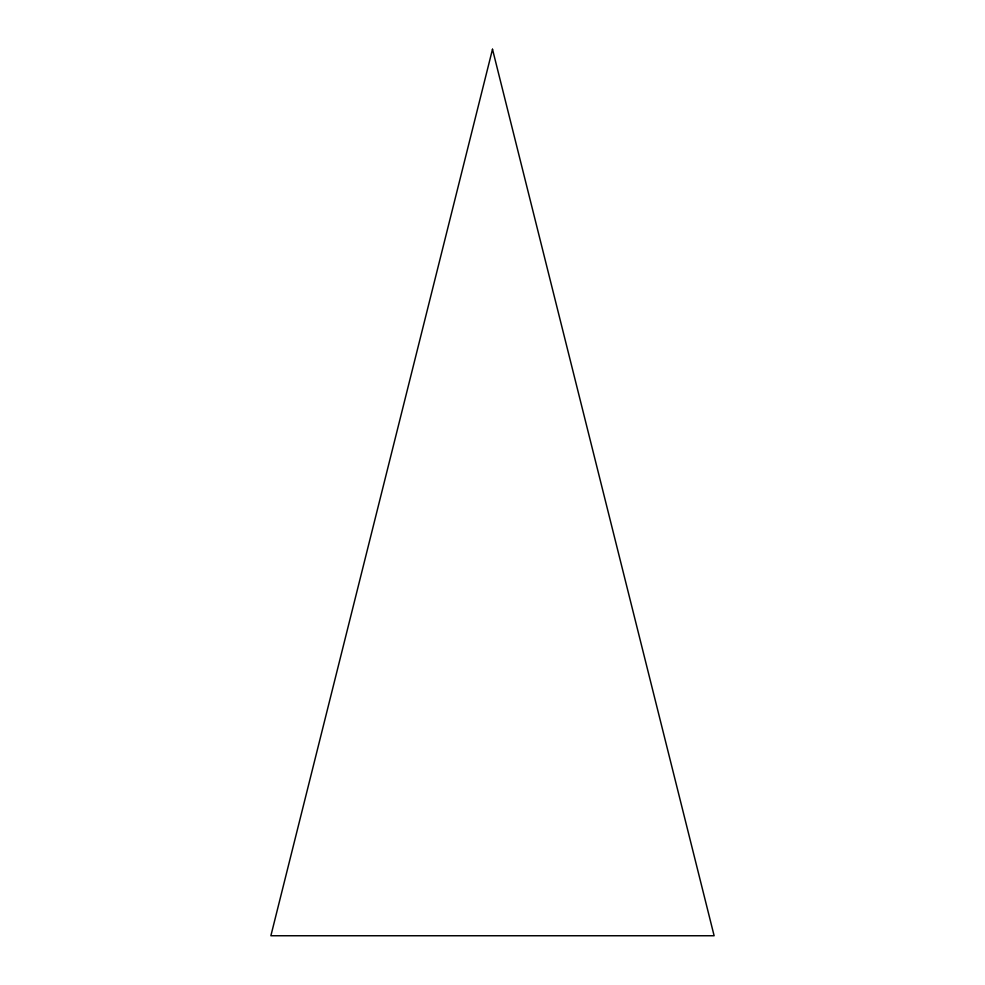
<?xml version="1.0" encoding="UTF-8"?>
<svg xmlns="http://www.w3.org/2000/svg" width="985" height="985" viewBox="0 0 985 985"><rect width="100%" height="100%" fill="white"/><g stroke="black" fill="none" stroke-linecap="round" stroke-linejoin="round"><path stroke-width="1.48" d="M492.5 49.25L270.875 935.75L714.125 935.75L492.5 49.25"/></g></svg>
